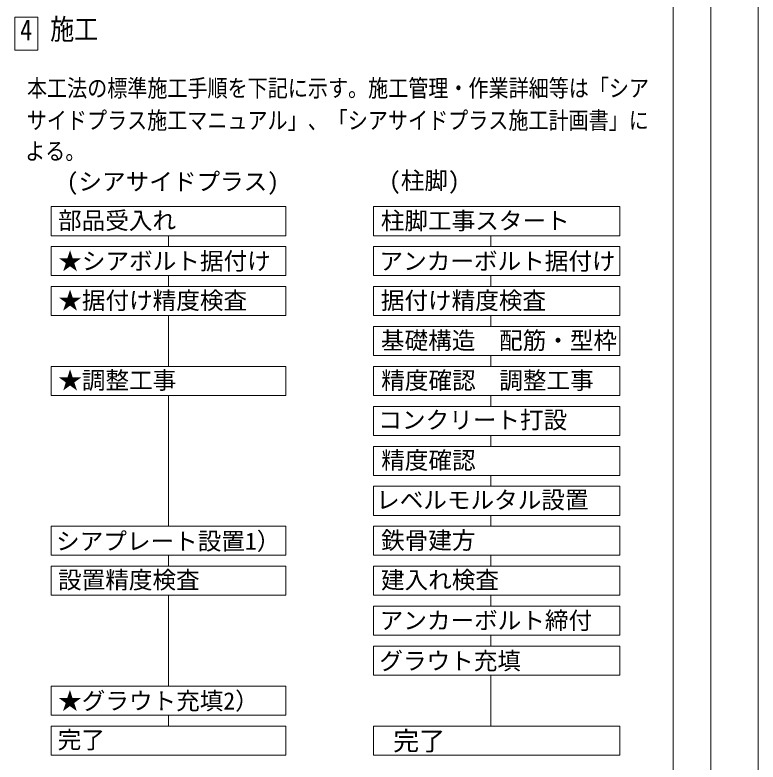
# Model space of a CAD drawing. Units: millimetres, scale not verified. Extents: x -40820 to 40820, y -29828 to 29828.
# Drawn here: x 20366 to 40820, y -12310 to 8261 of the extents above; entities that cross this region are included whole.
import ezdxf
from ezdxf.enums import TextEntityAlignment as Align

# ---------------------------------------------------------------- set-up
doc = ezdxf.new("R2010")
doc.units = ezdxf.units.MM
doc.header["$LTSCALE"] = 150
doc.linetypes.add('CHAIN', pattern=[18.5, 12, -1.5, 3.5, -1.5])
for name, color, linetype, lineweight in [('0-0_0', 1, 'CHAIN', 9), ('0-3_DEFPOINTS', 7, 'Continuous', 13), ('0-5_05_SUNPOU', 3, 'Continuous', 13), ('0-7_00_WAKU', 9, 'Continuous', 13), ('0-8_09_KAKOMI', 1, 'Continuous', 13)]:
    doc.layers.add(name, color=color, linetype=linetype, lineweight=lineweight)
doc.layers.add('0-4_02_TEXT', color=7, linetype='Continuous')
doc.styles.add('ＭＳ ゴシック', font='')
doc.styles.get('ＭＳ ゴシック').set_extended_font_data('MS Gothic')

msp = doc.modelspace()

# ---------------------------------------------------------------- linework, layer by layer
at = {"layer": '0-0_0', "color": 7, "linetype": 'Continuous', "lineweight": 13}
for p, q in [((24592.6, 2182.9), (24592.6, 1882.9)), ((33466, 2182.9), (33466, 1882.9)), ((24592.6, 1082.9), (24592.6, 782.9)), ((33466, 1082.9), (33466, 782.9)), ((24592.6, -17.1), (24592.6, -1417.1)), ((33466, -17.1), (33466, -317.1)), ((33466, -1117.1), (33466, -1417.1)), ((33466, -1117.1), (33466, -1417.1)), ((24592.6, -2217.1), (24592.6, -5817.1)), ((33466, -2217.1), (33466, -2517.1)), ((33466, -2217.1), (33466, -2517.1)), ((33466, -3317.1), (33466, -3617.1)), ((33466, -4417.1), (33466, -4717.1)), ((33466, -5517.1), (33466, -5817.1)), ((24592.6, -6617.1), (24592.6, -6917.1)), ((33466, -6617.1), (33466, -6917.1)), ((24592.6, -7717.1), (24592.6, -10217.1)), ((33466, -7717.1), (33466, -8017.1)), ((33466, -8817.1), (33466, -9117.1)), ((33466, -9917.1), (33466, -11317.1)), ((24592.6, -11017.1), (24592.6, -11317.1))]:
    msp.add_line(p, q, dxfattribs=at)
at = {"layer": '0-3_DEFPOINTS'}
for p, q in [((39520, 29827.9), (39520, -29827.9)), ((40820, 29827.9), (40820, -29827.9))]:
    msp.add_line(p, q, dxfattribs=at)
at = {"layer": '0-5_05_SUNPOU'}
for points in [[(21365.7, 2982.9), (27819.5, 2982.9), (27819.5, 2182.9), (21365.7, 2182.9)], [(30239.1, 2982.9), (37012.4, 2982.9), (37012.4, 2182.9), (30239.1, 2182.9)], [(21365.7, 1882.9), (27819.5, 1882.9), (27819.5, 1082.9), (21365.7, 1082.9)], [(30239.1, 1882.9), (37012.4, 1882.9), (37012.4, 1082.9), (30239.1, 1082.9)], [(21365.7, 782.9), (27819.5, 782.9), (27819.5, -17.1), (21365.7, -17.1)], [(30239.1, 782.9), (37012.4, 782.9), (37012.4, -17.1), (30239.1, -17.1)], [(30239.1, -317.1), (37012.4, -317.1), (37012.4, -1117.1), (30239.1, -1117.1)], [(21365.7, -1417.1), (27819.5, -1417.1), (27819.5, -2217.1), (21365.7, -2217.1)], [(30239.1, -1417.1), (37012.4, -1417.1), (37012.4, -2217.1), (30239.1, -2217.1)], [(30239.1, -2517.1), (37012.4, -2517.1), (37012.4, -3317.1), (30239.1, -3317.1)], [(30239.1, -3617.1), (37012.4, -3617.1), (37012.4, -4417.1), (30239.1, -4417.1)], [(30239.1, -4717.1), (37012.4, -4717.1), (37012.4, -5517.1), (30239.1, -5517.1)], [(21365.7, -5817.1), (27819.5, -5817.1), (27819.5, -6617.1), (21365.7, -6617.1)], [(30239.1, -5817.1), (37012.4, -5817.1), (37012.4, -6617.1), (30239.1, -6617.1)], [(21365.7, -6917.1), (27819.5, -6917.1), (27819.5, -7717.1), (21365.7, -7717.1)], [(30239.1, -6917.1), (37012.4, -6917.1), (37012.4, -7717.1), (30239.1, -7717.1)], [(30239.1, -8017.1), (37012.4, -8017.1), (37012.4, -8817.1), (30239.1, -8817.1)], [(30239.1, -9117.1), (37012.4, -9117.1), (37012.4, -9917.1), (30239.1, -9917.1)], [(21365.7, -10217.1), (27819.5, -10217.1), (27819.5, -11017.1), (21365.7, -11017.1)], [(21365.7, -11317.1), (27819.5, -11317.1), (27819.5, -12117.1), (21365.7, -12117.1)], [(30239.1, -11317.1), (37012.4, -11317.1), (37012.4, -12117.1), (30239.1, -12117.1)]]:
    msp.add_lwpolyline(points, close=True, dxfattribs=at)
at = {"layer": '0-7_00_WAKU'}
msp.add_line((38480, -27227.9), (38480, 24699.3), dxfattribs=at)
at = {"layer": '0-8_09_KAKOMI'}
for p, q in [((20366.5, 8200.7), (20366.5, 7293.8)), ((20997.9, 8200.7), (20366.5, 8200.7)), ((20997.9, 7293.8), (20997.9, 8200.7)), ((20997.9, 7293.8), (20366.5, 7293.8))]:
    msp.add_line(p, q, dxfattribs=at)

# ---------------------------------------------------------------- texts
at = {"layer": '0-4_02_TEXT', "style": 'ＭＳ ゴシック', "width": 0.85}
for s, height, p in [('施工', 571.6, (21335.9, 7411.7)), ('4', 571.6, (20508.7, 7394.2)), ('本工法の標準施工手順を下記に示す。施工管理・作業詳細等は「シア', 476.4, (20697.7, 5864.9)), ('サイドプラス施工マニュアル」、「シアサイドプラス施工計画書」に', 476.4, (20691.2, 4978.3)), ('よる。', 476.4, (20648.1, 4132.3))]:
    msp.add_text(s, height=height, dxfattribs=at).set_placement(p, align=Align.BOTTOM_LEFT)
at = {"layer": '0-4_02_TEXT', "style": 'ＭＳ ゴシック'}
for s, height, p in [('(シアサイドプラス)', 476.4, (21788.9, 3291.2)), ('(柱脚)', 476.4, (30662.4, 3319.1)), ('部品受入れ', 476.4, (21552.1, 2219.1)), ('柱脚工事スタート', 476.4, (30436.5, 2214)), ('★シアボルト据付け', 476.4, (21558.7, 1103.5)), ('アンカーボルト据付け', 476.4, (30400.9, 1101.3)), ('★据付け精度検査', 476.4, (21558.7, 18.7)), ('据付け精度検査', 476.4, (30436.5, 16.5)), ('基礎構造\u3000配筋・型枠', 476.4, (30440.5, -1083.8)), ('★調整工事', 476.4, (21558.7, -2179.4)), ('精度確認\u3000調整工事', 476.4, (30448.2, -2181.9)), ('コンクリート打設', 476.4, (30369.5, -3271.8)), ('精度確認', 476.4, (30448.2, -4381.9)), ('レベルモルタル設置', 476.4, (30307, -5473.3)), ('シアプレート設置1）', 476.4, (21498.8, -6608.8)), ('鉄骨建方', 476.4, (30444.1, -6586)), ('設置精度検査', 476.4, (21553.6, -7676.9)), ('建入れ検査', 476.4, (30440.5, -7676.9)), ('アンカーボルト締付', 476.4, (30405, -8792.1)), ('グラウト充填', 476.4, (30395.9, -9906.3)), ('★グラウト充填2）', 476.4, (21554.6, -11006.3)), ('完了', 476.4, (21544.5, -12078.4)), ('完了', 524.3, (30778.6, -12145.7))]:
    msp.add_text(s, height=height, dxfattribs=at).set_placement(p, align=Align.BOTTOM_LEFT)

doc.saveas('drawing.dxf')
